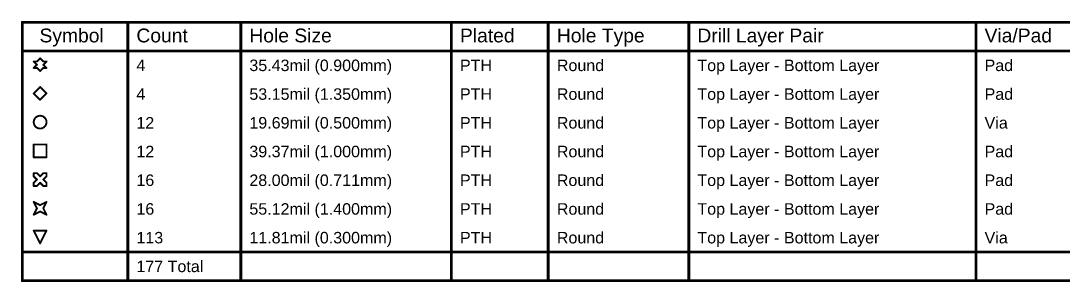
# Model space of a CAD drawing. Header units: inches. Extents: x 0 to 35.2, y -0.7 to 15.9.
# Drawn here: x 0.1 to 5.54, y 4.41 to 5.77 of the extents above; entities that cross this region are included whole.
import ezdxf

# ---------------------------------------------------------------- set-up
doc = ezdxf.new("R2010")
doc.units = ezdxf.units.IN
doc.header["$MEASUREMENT"] = 0
doc.layers.add('Drill Drawing', color=1, linetype='Continuous')
doc.styles.add('Arial', font='', dxfattribs={"height": 0.2})
doc.styles.get('Arial').set_extended_font_data('Arial')

msp = doc.modelspace()

# ---------------------------------------------------------------- linework, layer by layer
at = {"layer": 'Drill Drawing'}
for points in [[(0.1045, 5.7665, 0.015, 0.015, 0), (11.1254, 5.7665, 0.015, 0.015, 0)], [(0.1045, 4.4165, 0.015, 0.015, 0), (0.1045, 5.7665, 0.015, 0.015, 0)], [(0.6554, 4.4165, 0.015, 0.015, 0), (0.6554, 5.7665, 0.015, 0.015, 0)], [(1.2452, 4.4165, 0.015, 0.015, 0), (1.2452, 5.7665, 0.015, 0.015, 0)], [(2.3449, 4.4165, 0.015, 0.015, 0), (2.3449, 5.7665, 0.015, 0.015, 0)], [(2.8508, 4.4165, 0.015, 0.015, 0), (2.8508, 5.7665, 0.015, 0.015, 0)], [(3.5846, 4.4165, 0.015, 0.015, 0), (3.5846, 5.7665, 0.015, 0.015, 0)], [(5.0841, 4.4165, 0.015, 0.015, 0), (5.0841, 5.7665, 0.015, 0.015, 0)], [(0.1045, 5.6165, 0.015, 0.015, 0), (11.1254, 5.6165, 0.015, 0.015, 0)], [(0.1643, 5.5615, 0.01, 0.01, 0), (0.181, 5.5448, 0.01, 0.01, 0)], [(0.1643, 5.5615, 0.01, 0.01, 0), (0.181, 5.5615, 0.01, 0.01, 0)], [(0.181, 5.5615, 0.01, 0.01, 0), (0.1976, 5.5782, 0.01, 0.01, 0)], [(0.1976, 5.5782, 0.01, 0.01, 0), (0.2143, 5.5615, 0.01, 0.01, 0)], [(0.2143, 5.5615, 0.01, 0.01, 0), (0.231, 5.5615, 0.01, 0.01, 0)], [(0.2143, 5.5448, 0.01, 0.01, 0), (0.231, 5.5615, 0.01, 0.01, 0)], [(0.1643, 5.5282, 0.01, 0.01, 0), (0.181, 5.5448, 0.01, 0.01, 0)], [(0.1643, 5.5282, 0.01, 0.01, 0), (0.181, 5.5282, 0.01, 0.01, 0)], [(0.181, 5.5282, 0.01, 0.01, 0), (0.1976, 5.5115, 0.01, 0.01, 0)], [(0.1976, 5.5115, 0.01, 0.01, 0), (0.2143, 5.5282, 0.01, 0.01, 0)], [(0.2143, 5.5448, 0.01, 0.01, 0), (0.231, 5.5282, 0.01, 0.01, 0)], [(0.2143, 5.5282, 0.01, 0.01, 0), (0.231, 5.5282, 0.01, 0.01, 0)], [(0.1643, 5.3948, 0.01, 0.01, 0), (0.1976, 5.4282, 0.01, 0.01, 0)], [(0.1643, 5.3948, 0.01, 0.01, 0), (0.1976, 5.3615, 0.01, 0.01, 0)], [(0.1976, 5.4282, 0.01, 0.01, 0), (0.231, 5.3948, 0.01, 0.01, 0)], [(0.1976, 5.3615, 0.01, 0.01, 0), (0.231, 5.3948, 0.01, 0.01, 0)], [(0.1643, 5.1282, 0.01, 0.01, 0), (0.231, 5.1282, 0.01, 0.01, 0)], [(0.1643, 5.0615, 0.01, 0.01, 0), (0.1643, 5.1282, 0.01, 0.01, 0)], [(0.231, 5.0615, 0.01, 0.01, 0), (0.231, 5.1282, 0.01, 0.01, 0)], [(0.1643, 5.0615, 0.01, 0.01, 0), (0.231, 5.0615, 0.01, 0.01, 0)], [(0.1643, 4.9615, 0.01, 0.01, 0), (0.1643, 4.9782, 0.01, 0.01, 0)], [(0.1643, 4.9782, 0.01, 0.01, 0), (0.181, 4.9782, 0.01, 0.01, 0)], [(0.1643, 4.9615, 0.01, 0.01, 0), (0.181, 4.9448, 0.01, 0.01, 0)], [(0.181, 4.9782, 0.01, 0.01, 0), (0.1976, 4.9615, 0.01, 0.01, 0)], [(0.1976, 4.9615, 0.01, 0.01, 0), (0.2143, 4.9782, 0.01, 0.01, 0)], [(0.2143, 4.9782, 0.01, 0.01, 0), (0.231, 4.9782, 0.01, 0.01, 0)], [(0.2143, 4.9448, 0.01, 0.01, 0), (0.231, 4.9615, 0.01, 0.01, 0)], [(0.231, 4.9615, 0.01, 0.01, 0), (0.231, 4.9782, 0.01, 0.01, 0)], [(0.1643, 4.9282, 0.01, 0.01, 0), (0.181, 4.9448, 0.01, 0.01, 0)], [(0.1643, 4.9115, 0.01, 0.01, 0), (0.1643, 4.9282, 0.01, 0.01, 0)], [(0.1643, 4.9115, 0.01, 0.01, 0), (0.181, 4.9115, 0.01, 0.01, 0)], [(0.181, 4.9115, 0.01, 0.01, 0), (0.1976, 4.9282, 0.01, 0.01, 0)], [(0.1976, 4.9282, 0.01, 0.01, 0), (0.2143, 4.9115, 0.01, 0.01, 0)], [(0.2143, 4.9448, 0.01, 0.01, 0), (0.231, 4.9282, 0.01, 0.01, 0)], [(0.2143, 4.9115, 0.01, 0.01, 0), (0.231, 4.9115, 0.01, 0.01, 0)], [(0.231, 4.9115, 0.01, 0.01, 0), (0.231, 4.9282, 0.01, 0.01, 0)], [(0.1643, 4.8282, 0.01, 0.01, 0), (0.1976, 4.8115, 0.01, 0.01, 0)], [(0.1643, 4.8282, 0.01, 0.01, 0), (0.181, 4.7948, 0.01, 0.01, 0)], [(0.1643, 4.7615, 0.01, 0.01, 0), (0.181, 4.7948, 0.01, 0.01, 0)], [(0.1976, 4.8115, 0.01, 0.01, 0), (0.231, 4.8282, 0.01, 0.01, 0)], [(0.2143, 4.7948, 0.01, 0.01, 0), (0.231, 4.8282, 0.01, 0.01, 0)], [(0.2143, 4.7948, 0.01, 0.01, 0), (0.231, 4.7615, 0.01, 0.01, 0)], [(0.1643, 4.7615, 0.01, 0.01, 0), (0.1976, 4.7782, 0.01, 0.01, 0)], [(0.1976, 4.7782, 0.01, 0.01, 0), (0.231, 4.7615, 0.01, 0.01, 0)], [(0.1643, 4.6782, 0.01, 0.01, 0), (0.231, 4.6782, 0.01, 0.01, 0)], [(0.1643, 4.6782, 0.01, 0.01, 0), (0.1976, 4.6115, 0.01, 0.01, 0)], [(0.1976, 4.6115, 0.01, 0.01, 0), (0.231, 4.6782, 0.01, 0.01, 0)], [(0.1045, 4.5665, 0.015, 0.015, 0), (11.1254, 4.5665, 0.015, 0.015, 0)], [(0.1045, 4.4165, 0.015, 0.015, 0), (11.1254, 4.4165, 0.015, 0.015, 0)]]:
    msp.add_lwpolyline(points, format="xyseb", dxfattribs=at)
for points in [[(0.1008, 5.7665, 0.0075, 0.0075, 1), (0.1082, 5.7665, 0.0075, 0.0075, 1)], [(0.1008, 5.7665, 0.0075, 0.0075, 1), (0.1082, 5.7665, 0.0075, 0.0075, 1)], [(0.6516, 5.7665, 0.0075, 0.0075, 1), (0.6591, 5.7665, 0.0075, 0.0075, 1)], [(1.2415, 5.7665, 0.0075, 0.0075, 1), (1.249, 5.7665, 0.0075, 0.0075, 1)], [(2.3412, 5.7665, 0.0075, 0.0075, 1), (2.3487, 5.7665, 0.0075, 0.0075, 1)], [(2.847, 5.7665, 0.0075, 0.0075, 1), (2.8545, 5.7665, 0.0075, 0.0075, 1)], [(3.5808, 5.7665, 0.0075, 0.0075, 1), (3.5883, 5.7665, 0.0075, 0.0075, 1)], [(5.0804, 5.7665, 0.0075, 0.0075, 1), (5.0879, 5.7665, 0.0075, 0.0075, 1)], [(0.1008, 5.6165, 0.0075, 0.0075, 1), (0.1082, 5.6165, 0.0075, 0.0075, 1)], [(0.1618, 5.5615, 0.005, 0.005, 1), (0.1668, 5.5615, 0.005, 0.005, 1)], [(0.1618, 5.5615, 0.005, 0.005, 1), (0.1668, 5.5615, 0.005, 0.005, 1)], [(0.1785, 5.5615, 0.005, 0.005, 1), (0.1835, 5.5615, 0.005, 0.005, 1)], [(0.1785, 5.5615, 0.005, 0.005, 1), (0.1835, 5.5615, 0.005, 0.005, 1)], [(0.1951, 5.5782, 0.005, 0.005, 1), (0.2001, 5.5782, 0.005, 0.005, 1)], [(0.1951, 5.5782, 0.005, 0.005, 1), (0.2001, 5.5782, 0.005, 0.005, 1)], [(0.2118, 5.5615, 0.005, 0.005, 1), (0.2168, 5.5615, 0.005, 0.005, 1)], [(0.2118, 5.5615, 0.005, 0.005, 1), (0.2168, 5.5615, 0.005, 0.005, 1)], [(0.2285, 5.5615, 0.005, 0.005, 1), (0.2335, 5.5615, 0.005, 0.005, 1)], [(0.2285, 5.5615, 0.005, 0.005, 1), (0.2335, 5.5615, 0.005, 0.005, 1)], [(0.1618, 5.5282, 0.005, 0.005, 1), (0.1668, 5.5282, 0.005, 0.005, 1)], [(0.1618, 5.5282, 0.005, 0.005, 1), (0.1668, 5.5282, 0.005, 0.005, 1)], [(0.1785, 5.5448, 0.005, 0.005, 1), (0.1835, 5.5448, 0.005, 0.005, 1)], [(0.1785, 5.5448, 0.005, 0.005, 1), (0.1835, 5.5448, 0.005, 0.005, 1)], [(0.1785, 5.5282, 0.005, 0.005, 1), (0.1835, 5.5282, 0.005, 0.005, 1)], [(0.1785, 5.5282, 0.005, 0.005, 1), (0.1835, 5.5282, 0.005, 0.005, 1)], [(0.1951, 5.5115, 0.005, 0.005, 1), (0.2001, 5.5115, 0.005, 0.005, 1)], [(0.1951, 5.5115, 0.005, 0.005, 1), (0.2001, 5.5115, 0.005, 0.005, 1)], [(0.2118, 5.5448, 0.005, 0.005, 1), (0.2168, 5.5448, 0.005, 0.005, 1)], [(0.2118, 5.5448, 0.005, 0.005, 1), (0.2168, 5.5448, 0.005, 0.005, 1)], [(0.2118, 5.5282, 0.005, 0.005, 1), (0.2168, 5.5282, 0.005, 0.005, 1)], [(0.2118, 5.5282, 0.005, 0.005, 1), (0.2168, 5.5282, 0.005, 0.005, 1)], [(0.2285, 5.5282, 0.005, 0.005, 1), (0.2335, 5.5282, 0.005, 0.005, 1)], [(0.2285, 5.5282, 0.005, 0.005, 1), (0.2335, 5.5282, 0.005, 0.005, 1)], [(0.1618, 5.3948, 0.005, 0.005, 1), (0.1668, 5.3948, 0.005, 0.005, 1)], [(0.1618, 5.3948, 0.005, 0.005, 1), (0.1668, 5.3948, 0.005, 0.005, 1)], [(0.1951, 5.4282, 0.005, 0.005, 1), (0.2001, 5.4282, 0.005, 0.005, 1)], [(0.1951, 5.4282, 0.005, 0.005, 1), (0.2001, 5.4282, 0.005, 0.005, 1)], [(0.2285, 5.3948, 0.005, 0.005, 1), (0.2335, 5.3948, 0.005, 0.005, 1)], [(0.2285, 5.3948, 0.005, 0.005, 1), (0.2335, 5.3948, 0.005, 0.005, 1)], [(0.1951, 5.3615, 0.005, 0.005, 1), (0.2001, 5.3615, 0.005, 0.005, 1)], [(0.1951, 5.3615, 0.005, 0.005, 1), (0.2001, 5.3615, 0.005, 0.005, 1)], [(0.231, 5.2448, 0.01, 0.01, 1), (0.1643, 5.2448, 0.01, 0.01, 1)], [(0.1618, 5.2448, 0.005, 0.005, 1), (0.1668, 5.2448, 0.005, 0.005, 1)], [(0.2285, 5.2448, 0.005, 0.005, 1), (0.2335, 5.2448, 0.005, 0.005, 1)], [(0.1618, 5.1282, 0.005, 0.005, 1), (0.1668, 5.1282, 0.005, 0.005, 1)], [(0.1618, 5.1282, 0.005, 0.005, 1), (0.1668, 5.1282, 0.005, 0.005, 1)], [(0.2285, 5.1282, 0.005, 0.005, 1), (0.2335, 5.1282, 0.005, 0.005, 1)], [(0.2285, 5.1282, 0.005, 0.005, 1), (0.2335, 5.1282, 0.005, 0.005, 1)], [(0.1618, 5.0615, 0.005, 0.005, 1), (0.1668, 5.0615, 0.005, 0.005, 1)], [(0.1618, 5.0615, 0.005, 0.005, 1), (0.1668, 5.0615, 0.005, 0.005, 1)], [(0.2285, 5.0615, 0.005, 0.005, 1), (0.2335, 5.0615, 0.005, 0.005, 1)], [(0.2285, 5.0615, 0.005, 0.005, 1), (0.2335, 5.0615, 0.005, 0.005, 1)], [(0.1618, 4.9782, 0.005, 0.005, 1), (0.1668, 4.9782, 0.005, 0.005, 1)], [(0.1618, 4.9782, 0.005, 0.005, 1), (0.1668, 4.9782, 0.005, 0.005, 1)], [(0.1618, 4.9615, 0.005, 0.005, 1), (0.1668, 4.9615, 0.005, 0.005, 1)], [(0.1618, 4.9615, 0.005, 0.005, 1), (0.1668, 4.9615, 0.005, 0.005, 1)], [(0.1785, 4.9782, 0.005, 0.005, 1), (0.1835, 4.9782, 0.005, 0.005, 1)], [(0.1785, 4.9782, 0.005, 0.005, 1), (0.1835, 4.9782, 0.005, 0.005, 1)], [(0.1951, 4.9615, 0.005, 0.005, 1), (0.2001, 4.9615, 0.005, 0.005, 1)], [(0.1951, 4.9615, 0.005, 0.005, 1), (0.2001, 4.9615, 0.005, 0.005, 1)], [(0.2118, 4.9782, 0.005, 0.005, 1), (0.2168, 4.9782, 0.005, 0.005, 1)], [(0.2118, 4.9782, 0.005, 0.005, 1), (0.2168, 4.9782, 0.005, 0.005, 1)], [(0.2285, 4.9782, 0.005, 0.005, 1), (0.2335, 4.9782, 0.005, 0.005, 1)], [(0.2285, 4.9782, 0.005, 0.005, 1), (0.2335, 4.9782, 0.005, 0.005, 1)], [(0.2285, 4.9615, 0.005, 0.005, 1), (0.2335, 4.9615, 0.005, 0.005, 1)], [(0.2285, 4.9615, 0.005, 0.005, 1), (0.2335, 4.9615, 0.005, 0.005, 1)], [(0.1618, 4.9282, 0.005, 0.005, 1), (0.1668, 4.9282, 0.005, 0.005, 1)], [(0.1618, 4.9282, 0.005, 0.005, 1), (0.1668, 4.9282, 0.005, 0.005, 1)], [(0.1618, 4.9115, 0.005, 0.005, 1), (0.1668, 4.9115, 0.005, 0.005, 1)], [(0.1618, 4.9115, 0.005, 0.005, 1), (0.1668, 4.9115, 0.005, 0.005, 1)], [(0.1785, 4.9448, 0.005, 0.005, 1), (0.1835, 4.9448, 0.005, 0.005, 1)], [(0.1785, 4.9448, 0.005, 0.005, 1), (0.1835, 4.9448, 0.005, 0.005, 1)], [(0.1785, 4.9115, 0.005, 0.005, 1), (0.1835, 4.9115, 0.005, 0.005, 1)], [(0.1785, 4.9115, 0.005, 0.005, 1), (0.1835, 4.9115, 0.005, 0.005, 1)], [(0.1951, 4.9282, 0.005, 0.005, 1), (0.2001, 4.9282, 0.005, 0.005, 1)], [(0.1951, 4.9282, 0.005, 0.005, 1), (0.2001, 4.9282, 0.005, 0.005, 1)], [(0.2118, 4.9448, 0.005, 0.005, 1), (0.2168, 4.9448, 0.005, 0.005, 1)], [(0.2118, 4.9448, 0.005, 0.005, 1), (0.2168, 4.9448, 0.005, 0.005, 1)], [(0.2118, 4.9115, 0.005, 0.005, 1), (0.2168, 4.9115, 0.005, 0.005, 1)], [(0.2118, 4.9115, 0.005, 0.005, 1), (0.2168, 4.9115, 0.005, 0.005, 1)], [(0.2285, 4.9282, 0.005, 0.005, 1), (0.2335, 4.9282, 0.005, 0.005, 1)], [(0.2285, 4.9282, 0.005, 0.005, 1), (0.2335, 4.9282, 0.005, 0.005, 1)], [(0.2285, 4.9115, 0.005, 0.005, 1), (0.2335, 4.9115, 0.005, 0.005, 1)], [(0.2285, 4.9115, 0.005, 0.005, 1), (0.2335, 4.9115, 0.005, 0.005, 1)], [(0.1618, 4.8282, 0.005, 0.005, 1), (0.1668, 4.8282, 0.005, 0.005, 1)], [(0.1618, 4.8282, 0.005, 0.005, 1), (0.1668, 4.8282, 0.005, 0.005, 1)], [(0.1785, 4.7948, 0.005, 0.005, 1), (0.1835, 4.7948, 0.005, 0.005, 1)], [(0.1785, 4.7948, 0.005, 0.005, 1), (0.1835, 4.7948, 0.005, 0.005, 1)], [(0.1951, 4.8115, 0.005, 0.005, 1), (0.2001, 4.8115, 0.005, 0.005, 1)], [(0.1951, 4.8115, 0.005, 0.005, 1), (0.2001, 4.8115, 0.005, 0.005, 1)], [(0.2118, 4.7948, 0.005, 0.005, 1), (0.2168, 4.7948, 0.005, 0.005, 1)], [(0.2118, 4.7948, 0.005, 0.005, 1), (0.2168, 4.7948, 0.005, 0.005, 1)], [(0.2285, 4.8282, 0.005, 0.005, 1), (0.2335, 4.8282, 0.005, 0.005, 1)], [(0.2285, 4.8282, 0.005, 0.005, 1), (0.2335, 4.8282, 0.005, 0.005, 1)], [(0.1618, 4.7615, 0.005, 0.005, 1), (0.1668, 4.7615, 0.005, 0.005, 1)], [(0.1618, 4.7615, 0.005, 0.005, 1), (0.1668, 4.7615, 0.005, 0.005, 1)], [(0.1951, 4.7782, 0.005, 0.005, 1), (0.2001, 4.7782, 0.005, 0.005, 1)], [(0.1951, 4.7782, 0.005, 0.005, 1), (0.2001, 4.7782, 0.005, 0.005, 1)], [(0.2285, 4.7615, 0.005, 0.005, 1), (0.2335, 4.7615, 0.005, 0.005, 1)], [(0.2285, 4.7615, 0.005, 0.005, 1), (0.2335, 4.7615, 0.005, 0.005, 1)], [(0.1618, 4.6782, 0.005, 0.005, 1), (0.1668, 4.6782, 0.005, 0.005, 1)], [(0.1618, 4.6782, 0.005, 0.005, 1), (0.1668, 4.6782, 0.005, 0.005, 1)], [(0.2285, 4.6782, 0.005, 0.005, 1), (0.2335, 4.6782, 0.005, 0.005, 1)], [(0.2285, 4.6782, 0.005, 0.005, 1), (0.2335, 4.6782, 0.005, 0.005, 1)], [(0.1008, 4.5665, 0.0075, 0.0075, 1), (0.1082, 4.5665, 0.0075, 0.0075, 1)], [(0.1951, 4.6115, 0.005, 0.005, 1), (0.2001, 4.6115, 0.005, 0.005, 1)], [(0.1951, 4.6115, 0.005, 0.005, 1), (0.2001, 4.6115, 0.005, 0.005, 1)], [(0.1008, 4.4165, 0.0075, 0.0075, 1), (0.1082, 4.4165, 0.0075, 0.0075, 1)], [(0.1008, 4.4165, 0.0075, 0.0075, 1), (0.1082, 4.4165, 0.0075, 0.0075, 1)], [(0.6516, 4.4165, 0.0075, 0.0075, 1), (0.6591, 4.4165, 0.0075, 0.0075, 1)], [(1.2415, 4.4165, 0.0075, 0.0075, 1), (1.249, 4.4165, 0.0075, 0.0075, 1)], [(2.3412, 4.4165, 0.0075, 0.0075, 1), (2.3487, 4.4165, 0.0075, 0.0075, 1)], [(2.847, 4.4165, 0.0075, 0.0075, 1), (2.8545, 4.4165, 0.0075, 0.0075, 1)], [(3.5808, 4.4165, 0.0075, 0.0075, 1), (3.5883, 4.4165, 0.0075, 0.0075, 1)], [(5.0804, 4.4165, 0.0075, 0.0075, 1), (5.0879, 4.4165, 0.0075, 0.0075, 1)]]:
    msp.add_lwpolyline(points, format="xyseb", close=True, dxfattribs=at)

# ---------------------------------------------------------------- texts
at = {"layer": 'Drill Drawing', "style": 'Arial'}
for s, height, p in [('Symbol', 0.072, (0.1945, 5.6615)), ('Count', 0.072, (0.7004, 5.6615)), ('Hole Size', 0.072, (1.2902, 5.6615)), ('Plated', 0.072, (2.3899, 5.6615)), ('Hole Type', 0.072, (2.8958, 5.6615)), ('Drill Layer Pair', 0.072, (3.6296, 5.6615)), ('Via/Pad', 0.072, (5.1291, 5.6615)), ('4', 0.06, (0.7004, 5.5115)), ('35.43mil (0.900mm)', 0.06, (1.2902, 5.5115)), ('PTH', 0.06, (2.3899, 5.5115)), ('Round', 0.06, (2.8958, 5.5115)), ('Top Layer - Bottom Layer', 0.06, (3.6296, 5.5115)), ('Pad', 0.06, (5.1291, 5.5115)), ('4', 0.06, (0.7004, 5.3615)), ('53.15mil (1.350mm)', 0.06, (1.2902, 5.3615)), ('PTH', 0.06, (2.3899, 5.3615)), ('Round', 0.06, (2.8958, 5.3615)), ('Top Layer - Bottom Layer', 0.06, (3.6296, 5.3615)), ('Pad', 0.06, (5.1291, 5.3615)), ('12', 0.06, (0.7004, 5.2115)), ('19.69mil (0.500mm)', 0.06, (1.2902, 5.2115)), ('PTH', 0.06, (2.3899, 5.2115)), ('Round', 0.06, (2.8958, 5.2115)), ('Top Layer - Bottom Layer', 0.06, (3.6296, 5.2115)), ('Via', 0.06, (5.1291, 5.2115)), ('12', 0.06, (0.7004, 5.0615)), ('39.37mil (1.000mm)', 0.06, (1.2902, 5.0615)), ('PTH', 0.06, (2.3899, 5.0615)), ('Round', 0.06, (2.8958, 5.0615)), ('Top Layer - Bottom Layer', 0.06, (3.6296, 5.0615)), ('Pad', 0.06, (5.1291, 5.0615)), ('16', 0.06, (0.7004, 4.9115)), ('28.00mil (0.711mm)', 0.06, (1.2902, 4.9115)), ('PTH', 0.06, (2.3899, 4.9115)), ('Round', 0.06, (2.8958, 4.9115)), ('Top Layer - Bottom Layer', 0.06, (3.6296, 4.9115)), ('Pad', 0.06, (5.1291, 4.9115)), ('16', 0.06, (0.7004, 4.7615)), ('55.12mil (1.400mm)', 0.06, (1.2902, 4.7615)), ('PTH', 0.06, (2.3899, 4.7615)), ('Round', 0.06, (2.8958, 4.7615)), ('Top Layer - Bottom Layer', 0.06, (3.6296, 4.7615)), ('Pad', 0.06, (5.1291, 4.7615)), ('113', 0.06, (0.7004, 4.6115)), ('11.81mil (0.300mm)', 0.06, (1.2902, 4.6115)), ('PTH', 0.06, (2.3899, 4.6115)), ('Round', 0.06, (2.8958, 4.6115)), ('Top Layer - Bottom Layer', 0.06, (3.6296, 4.6115)), ('Via', 0.06, (5.1291, 4.6115)), ('177 Total', 0.06, (0.7004, 4.4615))]:
    msp.add_text(s, height=height, dxfattribs=at).set_placement(p)

doc.saveas('drawing.dxf')
